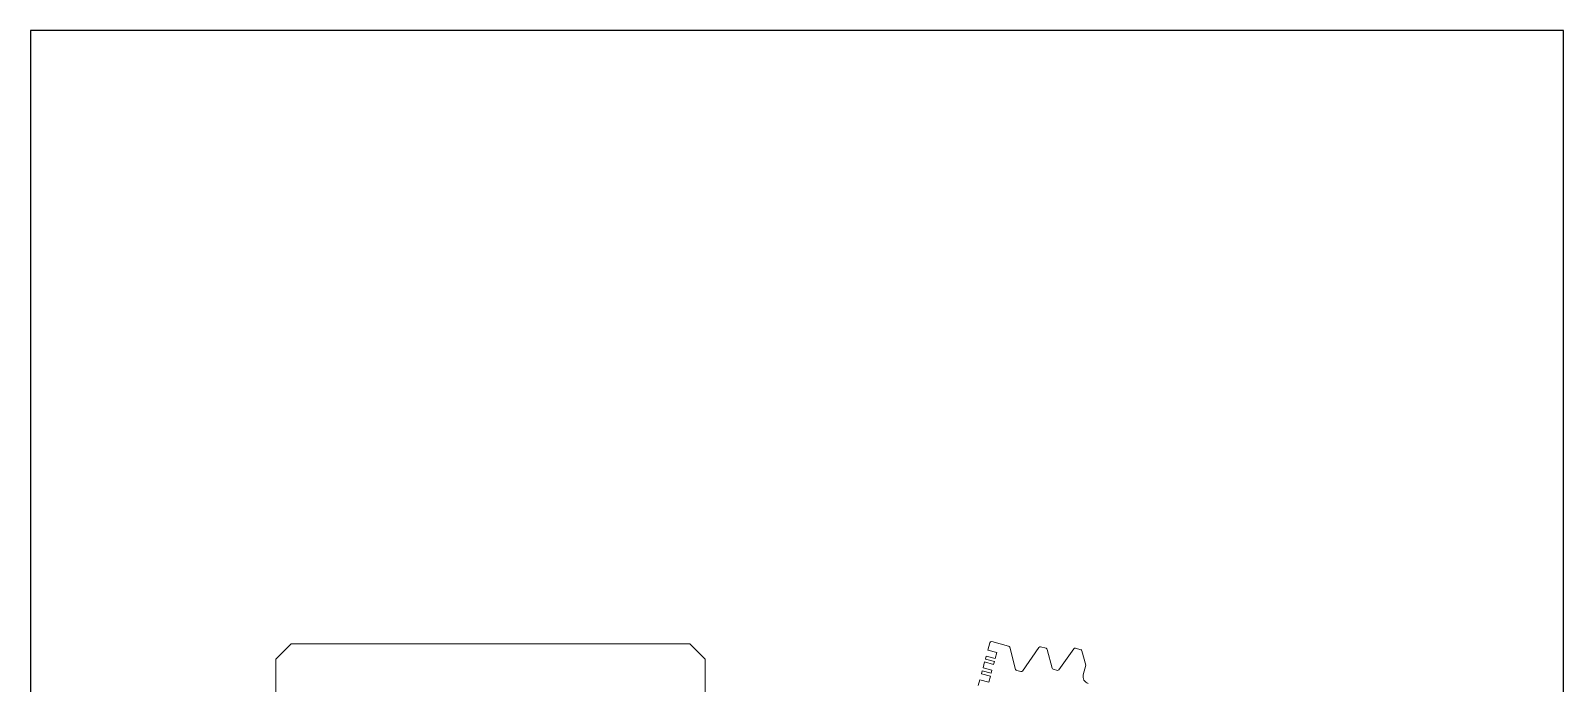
# Model space of a CAD drawing. Header units: millimetres. Extents: x 0 to 1040, y 0 to 600.
# Drawn here: x 540 to 1040, y 387 to 600 of the extents above; entities that cross this region are included whole.
import ezdxf

# ---------------------------------------------------------------- set-up
doc = ezdxf.new("R2010")
doc.units = ezdxf.units.MM
for name, color, linetype in [('Q3_NORMAL', 3, 'Continuous'), ('Q4_MEDIUM', 4, 'Continuous'), ('Q5_HIGH', 5, 'Continuous'), ('SHEET', 7, 'Continuous')]:
    doc.layers.add(name, color=color, linetype=linetype)

msp = doc.modelspace()

# ---------------------------------------------------------------- linework, layer by layer
at = {"layer": 'Q3_NORMAL', "color": 3, "lineweight": 13}
for p, q in [((620, 395), (625, 400)), ((625, 400), (755, 400)), ((755, 400), (760, 395)), ((852.26, 397.9), (852.9, 400.31)), ((620, 375), (620, 395)), ((760, 395), (760, 375))]:
    msp.add_line(p, q, dxfattribs=at)
at = {"layer": 'Q3_NORMAL', "color": 3, "linetype": 'Continuous', "lineweight": 13}
for p, q in [((853.52, 400.67), (859.03, 399.19)), ((863.54, 391.08), (868.93, 398.78)), ((869.47, 398.98), (871.27, 398.5)), ((875.47, 391.5), (880.26, 398.34)), ((880.8, 398.53), (882.6, 398.05)), ((861.68, 391.23), (863, 390.88)), ((873.62, 391.66), (874.94, 391.3))]:
    msp.add_line(p, q, dxfattribs=at)
at = {"layer": 'Q3_NORMAL', "color": 3, "lineweight": 13}
msp.add_arc((853.39, 400.18), 0.5, 75, 165, dxfattribs=at)
at = {"layer": 'Q3_NORMAL', "color": 3, "linetype": 'Continuous', "lineweight": 13}
for centre, start, end in [((858.9, 398.71), 15, 75), ((869.34, 398.5), 75, 145), ((871.14, 398.01), 15, 75), ((880.67, 398.05), 75, 145), ((882.47, 397.57), 15, 75), ((861.81, 391.71), -165, -105), ((863.13, 391.36), -105, -35), ((873.75, 392.14), -165, -105), ((875.07, 391.79), -105, -35)]:
    msp.add_arc(centre, 0.5, start, end, dxfattribs=at)
at = {"layer": 'Q4_MEDIUM', "color": 4, "linetype": 'Continuous', "lineweight": 13}
for p, q in [((859.39, 398.83), (861.33, 391.59)), ((871.62, 398.14), (873.27, 392.01)), ((882.95, 397.7), (884.22, 392.96)), ((884.22, 392.96), (883.38, 389.82))]:
    msp.add_line(p, q, dxfattribs=at)
at = {"layer": 'Q5_HIGH', "color": 5, "lineweight": 13}
for p, q in [((851.48, 395), (851.74, 395.97)), ((854.38, 394.22), (851.48, 395)), ((851.74, 395.97), (854.64, 395.19)), ((855.15, 397.12), (852.26, 397.9)), ((854.64, 395.19), (855.15, 397.12)), ((850.19, 390.17), (850.45, 391.14)), ((853.08, 389.39), (850.19, 390.17)), ((850.45, 391.14), (853.34, 390.36)), ((850.7, 392.1), (851.22, 394.03)), ((853.6, 391.33), (850.7, 392.1)), ((851.22, 394.03), (854.12, 393.26)), ((853.34, 390.36), (853.6, 391.33)), ((854.12, 393.26), (854.38, 394.22)), ((849.15, 386.31), (849.67, 388.24)), ((849.67, 388.24), (852.57, 387.46)), ((852.57, 387.46), (853.08, 389.39))]:
    msp.add_line(p, q, dxfattribs=at)
at = {"layer": 'Q5_HIGH', "color": 5, "linetype": 'Continuous', "lineweight": 13}
msp.add_arc((885.55, 389.24), 2.25, 165, -104.9865, dxfattribs=at)
at = {"layer": 'SHEET', "color": 7, "linetype": 'Continuous'}
for p, q in [((1040, 600), (540, 600)), ((540, 600), (540, 0)), ((1040, 0), (1040, 600))]:
    msp.add_line(p, q, dxfattribs=at)

doc.saveas('drawing.dxf')
